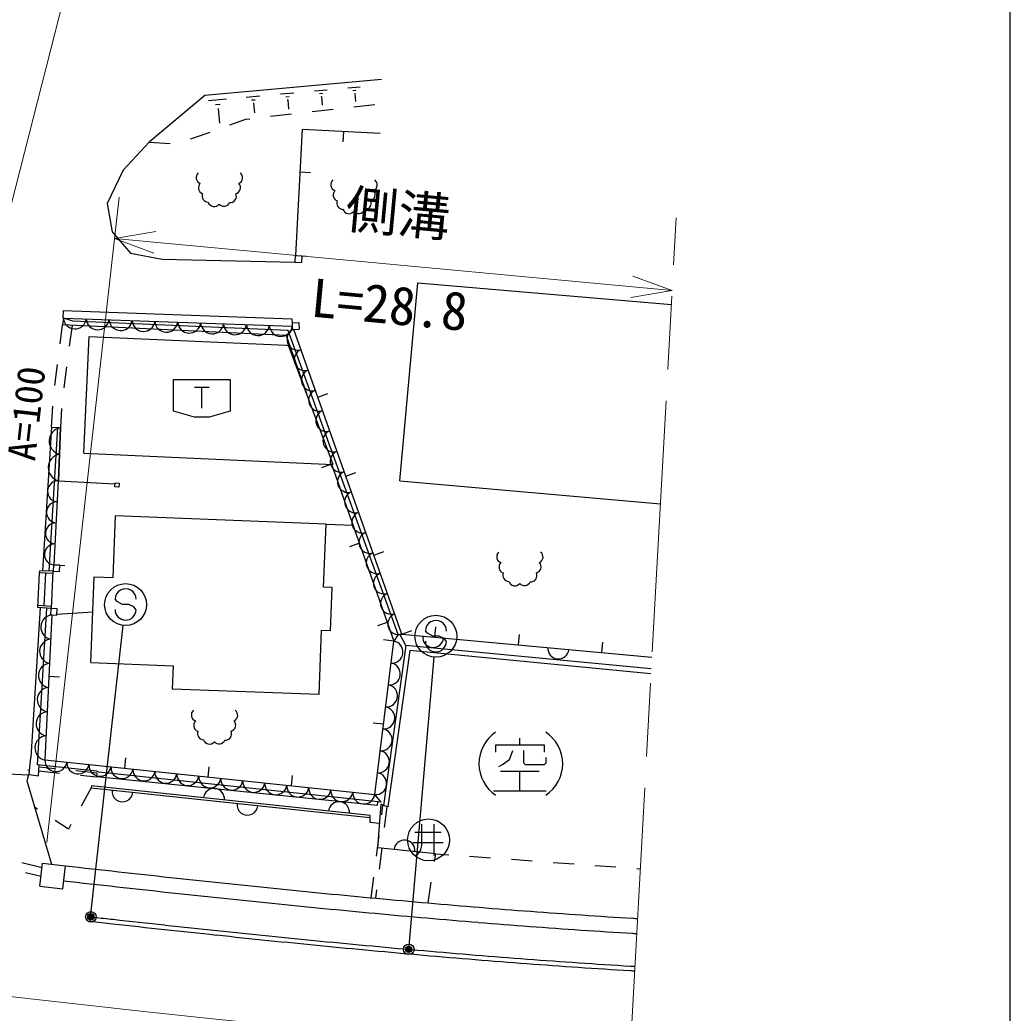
# Model space of a CAD drawing. Units: millimetres, scale not verified. Extents: x 40000 to 680000, y 20000 to 380000.
# Drawn here: x 531733 to 579000, y 270142 to 317556 of the extents above; entities that cross this region are included whole.
import ezdxf
from ezdxf.enums import TextEntityAlignment as Align

# ---------------------------------------------------------------- set-up
doc = ezdxf.new("R2010")
doc.units = ezdxf.units.MM
doc.header["$LTSCALE"] = 1000
doc.header["$PDMODE"] = 32
doc.header["$PDSIZE"] = 500
doc.linetypes.add('CHAIN', pattern=[18.5, 12, -1.5, 3.5, -1.5])
for name, color, linetype, lineweight in [('M-BGD', 7, 'Continuous', 25), ('M-BMK', 2, 'CHAIN', 13), ('M-STR-HTXT', 7, 'Continuous', 13), ('M-STR-STRC', 7, 'Continuous', 25), ('M-TTL-BAND', 7, 'Continuous', 25)]:
    doc.layers.add(name, color=color, linetype=linetype, lineweight=lineweight)
doc.styles.add('@ＭＳ ゴシック', font='')
doc.styles.add('ＭＳ ゴシック', font='')
doc.styles.get('@ＭＳ ゴシック').set_extended_font_data('@MS Gothic')
doc.styles.get('ＭＳ ゴシック').set_extended_font_data('MS Gothic')

msp = doc.modelspace()

# ---------------------------------------------------------------- linework, layer by layer
at = {"layer": 'M-BGD'}
for p, q in [((548988, 314709), (540564, 313942)), ((547395, 314313), (547984, 314367)), ((540564, 313942), (537904, 311715)), ((542540, 313871), (543185, 313930)), ((544177, 314020), (544803, 314077)), ((544426, 313885), (544583, 313899)), ((545795, 314167), (546403, 314223)), ((546037, 314036), (546189, 314050)), ((546108, 313890), (546146, 313893)), ((546127, 313891), (546164, 313485)), ((547630, 314186), (547777, 314199)), ((547698, 314044), (547735, 314047)), ((547717, 314045), (547751, 313667)), ((540733, 313707), (541600, 313786)), ((541078, 313519), (541295, 313539)), ((542796, 313732), (542957, 313746)), ((542871, 313576), (542912, 313580)), ((542891, 313578), (542934, 313115)), ((544499, 313734), (544538, 313737)), ((544519, 313735), (544558, 313301)), ((547677, 313406), (548670, 313520)), ((541179, 313310), (541233, 313315)), ((541206, 313312), (541269, 312622)), ((543702, 312952), (544696, 313065)), ((545689, 313179), (546683, 313293)), ((541758, 312541), (542523, 312817)), ((542523, 312817), (542709, 312838)), ((540120, 311951), (540818, 312202)), ((544898, 306308), (545216, 312337)), ((545216, 312337), (548927, 312141)), ((547176, 312233), (547150, 311734)), ((537904, 311715), (536664, 310379)), ((537904, 311715), (538902, 311652)), ((539870, 311883), (540120, 311951)), ((536664, 310379), (535899, 308792)), ((545108, 310303), (545608, 310276)), ((535899, 308792), (536134, 307437)), ((536134, 307437), (537009, 306412)), ((537009, 306412), (538529, 306141)), ((544871, 306310), (544855, 305990)), ((544871, 306310), (545191, 306293)), ((544898, 306308), (545397, 306282)), ((538529, 306141), (544855, 305990)), ((544855, 305990), (545174, 305974)), ((545191, 306293), (545174, 305974)), ((549877, 295557), (550735, 305011)), ((550735, 305011), (562829, 303976)), ((533795, 303682), (533783, 303332)), ((533795, 303682), (544719, 303280)), ((533654, 302092), (533768, 302994)), ((533809, 303323), (533768, 302994)), ((544441, 302495), (533768, 302994)), ((534264, 303171), (533783, 303332)), ((533809, 303323), (544732, 302930)), ((544543, 302721), (534264, 303171)), ((544719, 303280), (544726, 303099)), ((544726, 303099), (545046, 303111)), ((544726, 303099), (544738, 302779)), ((545046, 303111), (545058, 302791)), ((534228, 302973), (534094, 301982)), ((549791, 288210), (544543, 302721)), ((544738, 302779), (545058, 302791)), ((549966, 288235), (544814, 302782)), ((534790, 296880), (535037, 302449)), ((535037, 302449), (544449, 302022)), ((544441, 302495), (545421, 299714)), ((544449, 302022), (544557, 302017)), ((546687, 296339), (544557, 302017)), ((533405, 300108), (533530, 301100)), ((533961, 300990), (533828, 299999)), ((539069, 298885), (539069, 300385)), ((539069, 300385), (541769, 300385)), ((541769, 300385), (541769, 298885)), ((540069, 300017), (540769, 300017)), ((540419, 299017), (540419, 300017)), ((545959, 299547), (546431, 299714)), ((533249, 298115), (533304, 299113)), ((533719, 299006), (533669, 298092)), ((540069, 298585), (539069, 298885)), ((541769, 298885), (540769, 298585)), ((540769, 298585), (540069, 298585)), ((533249, 298115), (532817, 291254)), ((533133, 291242), (533548, 298098)), ((533249, 298115), (533669, 298092)), ((533669, 298092), (533583, 295554)), ((533583, 295554), (533669, 298092)), ((534790, 296880), (546687, 296339)), ((546609, 296343), (546137, 296176)), ((546609, 296343), (549584, 287900)), ((547295, 295776), (547766, 295943)), ((533373, 291535), (533583, 295554)), ((533583, 295554), (536279, 295413)), ((549877, 295557), (562304, 294453)), ((536188, 290935), (536305, 293887)), ((546347, 293488), (547633, 293437)), ((547938, 292570), (547467, 292404)), ((548630, 292006), (549102, 292173)), ((532585, 289509), (532674, 291159)), ((532674, 291159), (532682, 291259)), ((533302, 291136), (532674, 291159)), ((533306, 291236), (532682, 291259)), ((532890, 289584), (532974, 291148)), ((533306, 291236), (533232, 289455)), ((533373, 291535), (533872, 291509)), ((535115, 286873), (535278, 290971)), ((535278, 290971), (536188, 290935)), ((532707, 289499), (532257, 282347)), ((532575, 281992), (533027, 289472)), ((533232, 289455), (532585, 289509)), ((533236, 289555), (532591, 289609)), ((535211, 289282), (533496, 289173)), ((533265, 289151), (532929, 282227)), ((549268, 288797), (548796, 288631)), ((546014, 285355), (546136, 288423)), ((549966, 288235), (550437, 288402)), ((551547, 288090), (551593, 288588)), ((548674, 280572), (549584, 287900)), ((549584, 287900), (549088, 287962)), ((549791, 288210), (549584, 287900)), ((549791, 288210), (549874, 288233)), ((549874, 288233), (549966, 288235)), ((550148, 287691), (549874, 288233)), ((549966, 288235), (561901, 287140)), ((555530, 287725), (555576, 288223)), ((559513, 287359), (559559, 287857)), ((550148, 287691), (549084, 280059)), ((550341, 287453), (549289, 279983)), ((561869, 286570), (550148, 287691)), ((561857, 286346), (550341, 287453)), ((535115, 286873), (539045, 286716)), ((539045, 286716), (539004, 285613)), ((533123, 286222), (533622, 286198)), ((546014, 285355), (539004, 285613)), ((549091, 283931), (548595, 283992)), ((555599, 282935), (555599, 283263)), ((556775, 282935), (554431, 282935)), ((554431, 282935), (554431, 282593)), ((555102, 282257), (555260, 282677)), ((555769, 282677), (555769, 282095)), ((556775, 282596), (556775, 282935)), ((532176, 281526), (532257, 282347)), ((532929, 282227), (548674, 280572)), ((536740, 281826), (536792, 282323)), ((554766, 282006), (555102, 282257)), ((556860, 282091), (556860, 282338)), ((532118, 281750), (532198, 281746)), ((535393, 281686), (532575, 281992)), ((532619, 281472), (532656, 281983)), ((532636, 281708), (533631, 281605)), ((533413, 281809), (532649, 281888)), ((535402, 281602), (534408, 281705)), ((535499, 281649), (535393, 281686)), ((548979, 280208), (535499, 281649)), ((540718, 281408), (540770, 281905)), ((554593, 281922), (554766, 282006)), ((556524, 281671), (554678, 281671)), ((555599, 280749), (555599, 281671)), ((555769, 282095), (555857, 282006)), ((555857, 282006), (556772, 282006)), ((556772, 282006), (556860, 282091)), ((532155, 281498), (531156, 281546)), ((532131, 281467), (532068, 281235)), ((532068, 281235), (533247, 277251)), ((532131, 281467), (532176, 281526)), ((532176, 281526), (532619, 281472)), ((534625, 281501), (535384, 281422)), ((535402, 281602), (535384, 281422)), ((548809, 280051), (535384, 281422)), ((544696, 280990), (544748, 281487)), ((535137, 280893), (534654, 280017)), ((535148, 280992), (535137, 280893)), ((535137, 280893), (548439, 279474)), ((548454, 279573), (535148, 280992)), ((554339, 280749), (556856, 280749)), ((548979, 280208), (548674, 280572)), ((548809, 280051), (548827, 280225)), ((532573, 279881), (532445, 279963)), ((548813, 278029), (548973, 280125)), ((549084, 280059), (548973, 280125)), ((549004, 279616), (549061, 280073)), ((549289, 279983), (549084, 280059)), ((549253, 279996), (549128, 279004)), ((534056, 278931), (533416, 279341)), ((548439, 279474), (548444, 279236)), ((548444, 279473), (548454, 279573)), ((534172, 279141), (534056, 278931)), ((548902, 279187), (548444, 279236)), ((550924, 278147), (550924, 279163)), ((551504, 277666), (551504, 279163)), ((548754, 277632), (548879, 278624)), ((550586, 278775), (551842, 278775)), ((551582, 277751), (548813, 278029)), ((549003, 278012), (548878, 277020)), ((550488, 278289), (551936, 278289)), ((550743, 277764), (550836, 277877)), ((550836, 277877), (550875, 277960)), ((550875, 277960), (550924, 278147)), ((550640, 277666), (550743, 277764)), ((551524, 277378), (551582, 277751)), ((551582, 277751), (552204, 277705)), ((553201, 277632), (554198, 277558)), ((555195, 277485), (556193, 277412)), ((532792, 277083), (531819, 277313)), ((532691, 276206), (532817, 277299)), ((532817, 277299), (533906, 277177)), ((533780, 276084), (533906, 277177)), ((557190, 277339), (558187, 277265)), ((559185, 277192), (560182, 277119)), ((561179, 277045), (561344, 277033)), ((532002, 276863), (532746, 276687)), ((548504, 275648), (548629, 276640)), ((532691, 276206), (533780, 276084)), ((548754, 276028), (548704, 275631)), ((551219, 275402), (551372, 276390)), ((535100, 274525), (535107, 274589))]:
    msp.add_line(p, q, dxfattribs=at)
for points in [[(536281, 295453), (536471, 295443), (536461, 295253), (536271, 295263)], [(533336, 291537), (533319, 291238), (533618, 291220), (533636, 291520)], [(533212, 289455), (533194, 289155), (533494, 289138), (533511, 289438)]]:
    msp.add_lwpolyline(points, close=True, dxfattribs=at)
msp.add_lwpolyline([(546136, 288423), (546556, 288406), (546637, 290464), (546228, 290481), (546347, 293488), (536305, 293887)], dxfattribs=at)
msp.add_circle((551239, 278411), 1000, dxfattribs=at)
for centre, radius, start, end in [((540445, 310032), 300, 131.6965, 250.3117), ((542060, 310020), 300, 295.5816, 51.8362), ((540557, 309539), 300, 135.4217, 248.9788), ((541966, 309549), 300, 284.4761, 41.842), ((546874, 309691), 300, 131.6965, 250.3117), ((548489, 309679), 300, 295.5816, 51.8362), ((540730, 309154), 300, 159.4472, 269.0234), ((541769, 309131), 300, 265.1162, 25.1923), ((546987, 309197), 300, 135.4217, 248.9788), ((548395, 309208), 300, 284.4761, 41.842), ((541011, 308944), 300, 197.5636, 321.1495), ((541470, 308955), 300, 221.4806, 335.9243), ((547160, 308812), 300, 159.4472, 269.0234), ((548199, 308790), 300, 265.1162, 25.1923), ((547441, 308603), 300, 197.5636, 321.1495), ((547899, 308613), 300, 221.4806, 335.9243), ((534357, 303350), 548, 182.802, 353.0711), ((535449, 303311), 548, 182.802, 353.0711), ((536542, 303271), 548, 182.802, 353.0711), ((537634, 303232), 548, 182.802, 353.0711), ((538726, 303193), 548, 182.802, 353.0711), ((539819, 303153), 548, 182.802, 353.0711), ((540911, 303114), 548, 182.802, 353.0711), ((542003, 303074), 548, 182.802, 353.0711), ((543096, 303035), 548, 182.802, 353.0711), ((544188, 302996), 548, 182.802, 353.0711), ((544999, 302302), 515, 111.1075, 287.9021), ((545342, 301332), 515, 111.1075, 287.9021), ((545686, 300362), 515, 111.1075, 287.9021), ((546029, 299392), 515, 111.1075, 287.9021), ((546373, 298423), 515, 111.1075, 287.9021), ((533782, 297453), 649, 100.0483, 256.0585), ((546716, 297453), 515, 111.1075, 287.9021), ((533739, 296184), 649, 100.0483, 256.0585), ((547060, 296483), 515, 111.1075, 287.9021), ((547403, 295513), 515, 111.1075, 287.9021), ((533560, 295051), 503, 87.4262, 266.7396), ((547747, 294544), 515, 111.1075, 287.9021), ((533509, 294046), 503, 87.4262, 266.7396), ((548090, 293574), 515, 111.1075, 287.9021), ((533458, 293042), 503, 87.4262, 266.7396), ((548434, 292604), 515, 111.1075, 287.9021), ((533406, 292037), 503, 87.4262, 266.7396), ((548777, 291634), 515, 111.1075, 287.9021), ((554791, 291929), 300, 131.6965, 250.3117), ((556406, 291917), 300, 295.5816, 51.8362), ((554903, 291436), 300, 135.4217, 248.9788), ((556312, 291447), 300, 284.4761, 41.842), ((549121, 290665), 515, 111.1075, 287.9021), ((555077, 291051), 300, 159.4472, 269.0234), ((556115, 291029), 300, 265.1162, 25.1923), ((555358, 290842), 300, 197.5636, 321.1495), ((555816, 290852), 300, 221.4806, 335.9243), ((549464, 289695), 515, 111.1075, 287.9021), ((533315, 288570), 583, 94.8883, 259.5621), ((549808, 288725), 515, 111.1075, 287.9021), ((533259, 287416), 583, 94.8883, 259.5621), ((549492, 287380), 528, 265.9061, 79.941), ((551460, 288098), 500, 174.755, 354.755), ((557435, 287550), 500, 174.755, 354.755), ((533203, 286262), 583, 94.8883, 259.5621), ((549362, 286333), 528, 265.9061, 79.941), ((533147, 285108), 583, 94.8883, 259.5621), ((549232, 285286), 528, 265.9061, 79.941), ((533091, 283954), 583, 94.8883, 259.5621), ((540217, 284374), 300, 131.6965, 250.3117), ((541832, 284362), 300, 295.5816, 51.8362), ((549102, 284239), 528, 265.9061, 79.941), ((540329, 283881), 300, 135.4217, 248.9788), ((541738, 283891), 300, 284.4761, 41.842), ((540503, 283495), 300, 159.4472, 269.0234), ((541541, 283473), 300, 265.1162, 25.1923), ((548972, 283192), 528, 265.9061, 79.941), ((555449, 282049), 1806, 123.855, 236.145), ((555837, 282049), 1806, 303.855, 56.145), ((533035, 282800), 583, 94.8883, 259.5621), ((540784, 283286), 300, 197.5636, 321.1495), ((541242, 283296), 300, 221.4806, 335.9243), ((548842, 282145), 528, 265.9061, 79.941), ((533457, 282199), 528, 177.0069, 350.9922), ((534507, 282089), 528, 177.0069, 350.9922), ((535556, 281978), 528, 177.0069, 350.9922), ((536606, 281868), 528, 177.0069, 350.9922), ((537656, 281758), 528, 177.0069, 350.9922), ((538705, 281647), 528, 177.0069, 350.9922), ((539755, 281537), 528, 177.0069, 350.9922), ((540805, 281427), 528, 177.0069, 350.9922), ((541854, 281316), 528, 177.0069, 350.9922), ((542904, 281206), 528, 177.0069, 350.9922), ((548712, 281098), 528, 265.9061, 79.941), ((536629, 280734), 500, 173.9114, 353.9114), ((540997, 280368), 500, 353.9112, 173.9112), ((543954, 281096), 528, 177.0069, 350.9922), ((545003, 280985), 528, 177.0069, 350.9922), ((546053, 280875), 528, 177.0069, 350.9922), ((547103, 280765), 528, 177.0069, 350.9922), ((546963, 279732), 500, 353.9112, 173.9112), ((548152, 280654), 528, 177.0069, 350.9922), ((542595, 280097), 500, 173.9114, 353.9114), ((550090, 277901), 500, 354.2525, 174.2525), ((723870, 1974362), 1707786, 263.61351, 263.69908), ((723870, 1974362), 1708506, 263.61343, 263.69908), ((655455, 1354751), 1084409, 263.69908, 263.83039), ((637417, 1187890), 916577, 263.83039, 263.98556), ((655455, 1354751), 1085129, 263.69908, 263.83039), ((614660, 971892), 699382, 263.98556, 264.18849), ((607136, 897970), 625079, 264.18849, 264.41528), ((637417, 1187890), 917297, 263.83039, 263.98556), ((614660, 971892), 700102, 263.98556, 264.18849), ((596447, 788652), 515239, 264.41528, 264.68982), ((592584, 747092), 473500, 264.68982, 264.98824), ((607136, 897970), 625799, 264.18849, 264.41528), ((596447, 788652), 515959, 264.41528, 264.68982), ((586800, 681138), 407293, 264.98824, 265.3344), ((584629, 654530), 380597, 265.3344, 265.70444), ((581315, 610415), 336357, 265.70444, 266.12222), ((723870, 1974362), 1710072, 263.66809, 263.69908), ((655455, 1354751), 1086695, 263.69908, 263.83039), ((592584, 747092), 474220, 264.68982, 264.98824), ((586800, 681138), 408013, 264.98824, 265.3344), ((580062, 591924), 317824, 266.12222, 266.56387), ((578165, 560340), 286183, 266.56387, 266.60398), ((723870, 1974362), 1710286, 263.66317, 263.69908), ((655455, 1354751), 1086909, 263.69908, 263.83039), ((637417, 1187890), 919077, 263.83039, 263.98556), ((637417, 1187890), 918863, 263.83039, 263.98556), ((614660, 971892), 701668, 263.98556, 264.18849), ((584629, 654530), 381317, 265.3344, 265.70444), ((581315, 610415), 337077, 265.70444, 266.12222), ((580062, 591924), 318544, 266.12222, 266.56387), ((614660, 971892), 701882, 263.98556, 264.18849), ((607136, 897970), 627579, 264.18849, 264.41528), ((607136, 897970), 627365, 264.18849, 264.41528), ((596447, 788652), 517525, 264.41528, 264.68982), ((578165, 560340), 286903, 266.56387, 266.60458), ((596447, 788652), 517739, 264.41528, 264.68982), ((592584, 747092), 476000, 264.68982, 264.98824), ((592584, 747092), 475786, 264.68982, 264.98824), ((586800, 681138), 409579, 264.98824, 265.3344), ((586800, 681138), 409793, 264.98824, 265.3344), ((584629, 654530), 383097, 265.3344, 265.70444), ((584629, 654530), 382883, 265.3344, 265.70444), ((581315, 610415), 338643, 265.70444, 266.12222), ((581315, 610415), 338857, 265.70444, 266.12222), ((580062, 591924), 320324, 266.12222, 266.56387), ((580062, 591924), 320110, 266.12222, 266.56387), ((578165, 560340), 288683, 266.56387, 266.60606), ((578165, 560340), 288469, 266.56387, 266.60588)]:
    msp.add_arc(centre, radius, start, end, dxfattribs=at)
at = {"layer": 'M-BMK'}
msp.add_line((560896, 268919), (563057, 308110), dxfattribs=at)
for points in [[(528274, 271268), (531255, 270931), (534236, 270597), (534666, 270549)], [(534666, 270549), (537648, 270221), (540631, 269902), (543615, 269593), (546600, 269299), (549587, 269021), (552576, 268762), (554570, 268602)]]:
    msp.add_lwpolyline(points, dxfattribs=at)
at = {"layer": 'M-STR-HTXT'}
for p, q in [((535228, 324082), (523811, 279341)), ((533017, 278282), (536472, 309099)), ((538221, 307448), (536249, 307112)), ((562866, 304635), (536249, 307112)), ((536249, 307112), (538125, 306417)), ((562866, 304635), (560990, 305329)), ((560894, 304299), (562866, 304635))]:
    msp.add_line(p, q, dxfattribs=at)
at = {"layer": 'M-STR-STRC'}
for p, q in [((536383, 289787), (536284, 289905)), ((536628, 289647), (536383, 289787)), ((536929, 289645), (536628, 289647)), ((537174, 289533), (536929, 289645)), ((537280, 289397), (537174, 289533)), ((535107, 274739), (536667, 288652)), ((551194, 288273), (551094, 288391)), ((551439, 288134), (551194, 288273)), ((551739, 288132), (551439, 288134)), ((551985, 288020), (551739, 288132)), ((552090, 287883), (551985, 288020)), ((550309, 273338), (551503, 287136))]:
    msp.add_line(p, q, dxfattribs=at)
for centre, radius in [((536778, 289646), 1000), ((551589, 288133), 1000), ((535121, 274738), 150), ((535121, 274738), 120), ((535121, 274738), 90), ((535121, 274738), 60), ((535121, 274738), 30), ((550296, 273189), 150), ((550296, 273189), 120), ((550296, 273189), 90), ((550296, 273189), 60), ((550296, 273189), 30)]:
    msp.add_circle(centre, radius, dxfattribs=at)
for centre, start, end in [((536784, 289901), 359.5549, 179.5549), ((536780, 289401), 179.5549, 359.5549), ((551594, 288387), 359.5549, 179.5549), ((551590, 287887), 179.5549, 359.5549)]:
    msp.add_arc(centre, 500, start, end, dxfattribs=at)
for p in [(535121, 274738), (550296, 273189)]:
    msp.add_point(p, dxfattribs=at)
at = {"layer": 'M-TTL-BAND'}
msp.add_line((579000, 20000), (579000, 370000), dxfattribs=at)

# ---------------------------------------------------------------- texts
at = {"layer": 'M-BGD', "style": 'ＭＳ ゴシック'}
msp.add_text('A=100', height=1320, rotation=83.544, dxfattribs=at).set_placement((531647, 301078), align=Align.TOP_RIGHT)
at = {"layer": 'M-STR-HTXT', "style": 'ＭＳ ゴシック'}
msp.add_text('側溝', height=1833, rotation=354.684, dxfattribs=at).set_placement((549650, 306869), align=Align.BOTTOM_CENTER)
at = {"layer": 'M-STR-HTXT', "style": '@ＭＳ ゴシック'}
msp.add_text('L=28.8', height=1833, rotation=354.684, dxfattribs=at).set_placement((549465, 304878), align=Align.TOP_CENTER)

doc.saveas('drawing.dxf')
